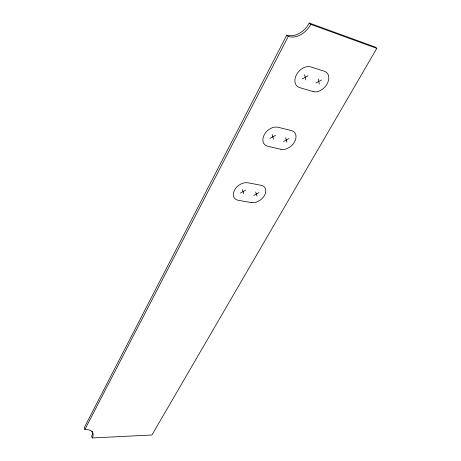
<?xml version="1.0" encoding="UTF-8"?>
<svg xmlns="http://www.w3.org/2000/svg" width="461" height="461" viewBox="0 0 461 461"><rect width="100%" height="100%" fill="white"/><g stroke="black" fill="none" stroke-linecap="round" stroke-linejoin="round"><path stroke-width="0.69" d="M286.817 35.071L84.202 427.768L84.887 429.508A13.853 7.693 -23.7 0 1 92.292 437.95L151.94 435L376.798 48.353L375.225 47.074L309.25 23.05A19.552 14.481 -53.5 0 1 286.817 35.071L288.275 36.407A19.598 14.487 -53.4 0 0 310.766 24.352L376.798 48.353M84.887 429.508L288.275 36.407M240.412 193.067L245.684 190.163M253.74 195.435L258.938 192.565M270.1 138.317L275.574 135.327M283.578 141.504L288.972 138.554M302.341 78.871L308.029 75.788M315.946 83.015L321.542 79.978M309.25 23.05L310.766 24.352M92.292 437.95L91.606 436.227A13.83 7.704 -23.7 0 0 92.073 431.081M242.319 189.552L243.777 193.666M255.659 191.972L257.019 196.017M272.169 134.508L273.506 139.124M285.659 137.753L286.898 142.293M304.588 74.728L305.776 79.92M318.199 78.94L319.289 84.035M251.579 202.586L238.308 200.328A10.787 7.509 -38.1 0 1 234.597 190.03A10.787 7.509 -38.1 0 1 247.851 182.781L261.168 185.299A10.666 7.313 -38.6 0 1 264.51 195.406A10.666 7.313 -38.6 0 1 251.579 202.586M281.118 149.329L267.703 146.264A11.346 8.056 -42.9 0 1 264.291 134.704A11.346 8.056 -42.9 0 1 278.046 127.248L291.502 130.607A11.22 7.831 -43.2 0 1 294.533 141.93A11.22 7.831 -43.2 0 1 281.118 149.329M313.146 91.595L299.604 87.596A12.055 8.603 -48.4 0 1 296.556 74.59A12.055 8.603 -48.4 0 1 310.847 66.914L324.423 71.259A11.917 8.35 -48.3 0 1 327.068 83.971A11.917 8.35 -48.3 0 1 313.146 91.595"/></g></svg>
